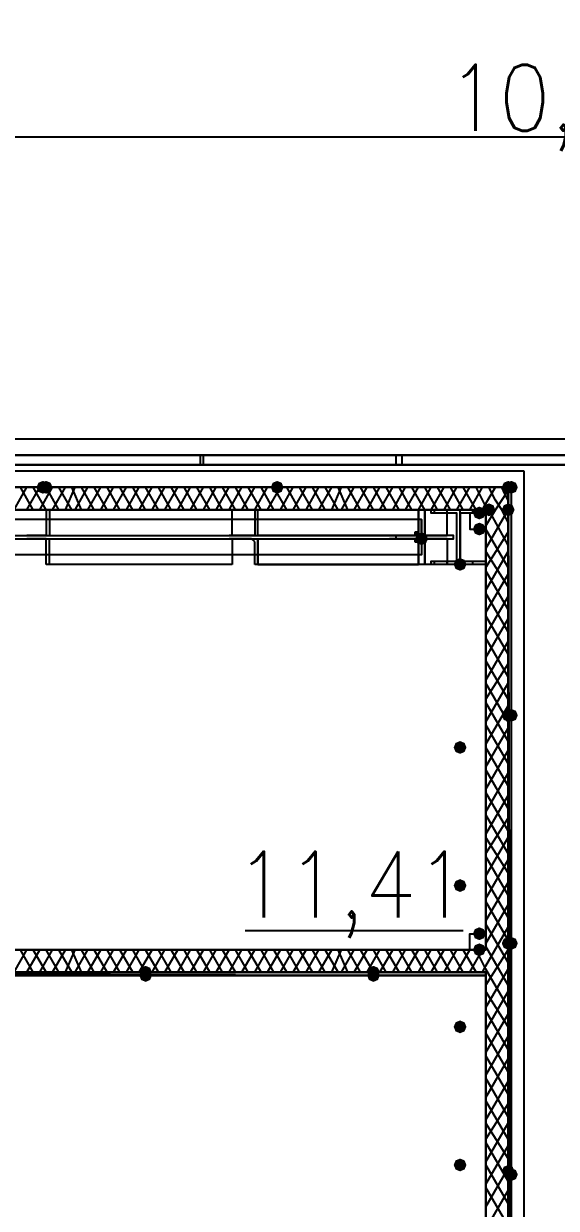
# Model space of a CAD drawing. Header units: millimetres. Extents: x 0 to 420, y 0 to 297.
# Drawn here: x 383.5 to 390.52, y 211.56 to 227.18 of the extents above; entities that cross this region are included whole.
import ezdxf

# ---------------------------------------------------------------- set-up
doc = ezdxf.new("R2010")
doc.units = ezdxf.units.MM
doc.layers.get('0').update_dxf_attribs({"linetype": 'CONTINUOUS'})
doc.styles.get("Standard").update_dxf_attribs({"font": 'STANDARD'})

msp = doc.modelspace()

# ---------------------------------------------------------------- hatches: boundary and pattern name
at = {"true_color": 0x0000fe}
for points in [[(383.836333, 221.064667), (383.811462, 221.004871), (383.751667, 220.98), (383.691871, 221.004871), (383.667, 221.064667), (383.691871, 221.124462), (383.751667, 221.149333), (383.811462, 221.124463)], [(383.878667, 221.064667), (383.853796, 221.004871), (383.794, 220.98), (383.734204, 221.004871), (383.709333, 221.064667), (383.734204, 221.124462), (383.794, 221.149333), (383.853796, 221.124463)], [(386.926667, 221.064667), (386.901796, 221.004871), (386.842, 220.98), (386.782204, 221.004871), (386.757333, 221.064667), (386.782204, 221.124462), (386.842, 221.149333), (386.901796, 221.124463)], [(386.926667, 221.064667), (386.901796, 221.004871), (386.842, 220.98), (386.782204, 221.004871), (386.757333, 221.064667), (386.782204, 221.124462), (386.842, 221.149333), (386.901796, 221.124463)], [(389.974667, 221.064667), (389.949796, 221.004871), (389.89, 220.98), (389.830204, 221.004871), (389.805333, 221.064667), (389.830204, 221.124462), (389.89, 221.149333), (389.949796, 221.124463)], [(389.974667, 221.064667), (389.949796, 221.004871), (389.89, 220.98), (389.830204, 221.004871), (389.805333, 221.064667), (389.830204, 221.124462), (389.89, 221.149333), (389.949796, 221.124463)], [(389.974667, 221.064667), (389.949796, 221.004871), (389.89, 220.98), (389.830204, 221.004871), (389.805333, 221.064667), (389.830204, 221.124462), (389.89, 221.149333), (389.949796, 221.124463)], [(390.017, 221.064667), (389.992129, 221.004871), (389.932333, 220.98), (389.872538, 221.004871), (389.847667, 221.064667), (389.872537, 221.124462), (389.932333, 221.149333), (389.992129, 221.124463)], [(390.017, 221.064667), (389.992129, 221.004871), (389.932333, 220.98), (389.872538, 221.004871), (389.847667, 221.064667), (389.872537, 221.124462), (389.932333, 221.149333), (389.992129, 221.124463)], [(390.017, 221.064667), (389.992129, 221.004871), (389.932333, 220.98), (389.872538, 221.004871), (389.847667, 221.064667), (389.872537, 221.124462), (389.932333, 221.149333), (389.992129, 221.124463)], [(390.017, 221.064667), (389.992129, 221.004871), (389.932333, 220.98), (389.872538, 221.004871), (389.847667, 221.064667), (389.872537, 221.124462), (389.932333, 221.149333), (389.992129, 221.124463)], [(390.017, 221.064667), (389.992129, 221.004871), (389.932333, 220.98), (389.872538, 221.004871), (389.847667, 221.064667), (389.872537, 221.124462), (389.932333, 221.149333), (389.992129, 221.124463)], [(389.974667, 218.059), (389.949796, 217.999204), (389.89, 217.974333), (389.830204, 217.999204), (389.805333, 218.059), (389.830204, 218.118796), (389.89, 218.143667), (389.949796, 218.118796)], [(390.017, 218.059), (389.992129, 217.999204), (389.932333, 217.974333), (389.872538, 217.999204), (389.847667, 218.059), (389.872537, 218.118796), (389.932333, 218.143667), (389.992129, 218.118796)], [(389.974667, 215.053333), (389.949796, 214.993538), (389.89, 214.968667), (389.830204, 214.993538), (389.805333, 215.053333), (389.830204, 215.113129), (389.89, 215.138), (389.949796, 215.113129)], [(390.017, 215.053333), (389.992129, 214.993538), (389.932333, 214.968667), (389.872538, 214.993538), (389.847667, 215.053333), (389.872537, 215.113129), (389.932333, 215.138), (389.992129, 215.113129)], [(385.191, 214.672333), (385.166129, 214.612537), (385.106333, 214.587667), (385.046538, 214.612537), (385.021667, 214.672333), (385.046537, 214.732129), (385.106333, 214.757), (385.166129, 214.732129)], [(385.191, 214.63), (385.166129, 214.570204), (385.106333, 214.545333), (385.046538, 214.570204), (385.021667, 214.63), (385.046537, 214.689796), (385.106333, 214.714667), (385.166129, 214.689796)], [(388.196667, 214.672333), (388.171796, 214.612537), (388.112, 214.587667), (388.052204, 214.612537), (388.027333, 214.672333), (388.052204, 214.732129), (388.112, 214.757), (388.171796, 214.732129)], [(388.196667, 214.63), (388.171796, 214.570204), (388.112, 214.545333), (388.052204, 214.570204), (388.027333, 214.63), (388.052204, 214.689796), (388.112, 214.714667), (388.171796, 214.689796)], [(389.974667, 212.047667), (389.949796, 211.987871), (389.89, 211.963), (389.830204, 211.987871), (389.805333, 212.047667), (389.830204, 212.107462), (389.89, 212.132333), (389.949796, 212.107463)], [(390.017, 212.005333), (389.992129, 211.945537), (389.932333, 211.920667), (389.872538, 211.945537), (389.847667, 212.005333), (389.872537, 212.065129), (389.932333, 212.09), (389.992129, 212.065129)]]:
    msp.add_hatch(color=0, dxfattribs=at).paths.add_polyline_path(points, flags=0)
at = {"true_color": 0x000007}
h = msp.add_hatch(color=0, dxfattribs=at)
h.paths.add_polyline_path([(389.89, 221.064667), (377.655667, 221.064667)], flags=0)
h.paths.add_polyline_path([(377.655667, 221.064667), (389.89, 221.064667)], flags=0)
h.paths.add_polyline_path([(389.89, 221.064667), (389.932333, 221.064667)], flags=0)
h.paths.add_polyline_path([(389.89, 221.064667), (389.932333, 221.064667)], flags=0)
h = msp.add_hatch(color=0, dxfattribs=at)
h.paths.add_polyline_path([(389.932333, 221.064667), (389.89, 221.064667), (389.932333, 203.030667)], flags=0)
h.paths.add_polyline_path([(389.89, 221.064667), (389.932333, 203.030667), (389.89, 203.030667)], flags=0)
for points in [[(389.593667, 220.726), (389.568796, 220.666204), (389.509, 220.641333), (389.449204, 220.666204), (389.424333, 220.726), (389.449204, 220.785796), (389.509, 220.810667), (389.568796, 220.785796)], [(389.720667, 220.768333), (389.695796, 220.708537), (389.636, 220.683667), (389.576204, 220.708537), (389.551333, 220.768333), (389.576204, 220.828129), (389.636, 220.853), (389.695796, 220.828129)], [(389.974667, 220.768333), (389.949796, 220.708537), (389.89, 220.683667), (389.830204, 220.708537), (389.805333, 220.768333), (389.830204, 220.828129), (389.89, 220.853), (389.949796, 220.828129)], [(389.593667, 220.514333), (389.568796, 220.454537), (389.509, 220.429667), (389.449204, 220.454537), (389.424333, 220.514333), (389.449204, 220.574129), (389.509, 220.599), (389.568796, 220.574129)], [(388.831667, 220.387333), (388.806796, 220.327537), (388.747, 220.302667), (388.687204, 220.327537), (388.662333, 220.387333), (388.687204, 220.447129), (388.747, 220.472), (388.806796, 220.447129)], [(388.831667, 220.387333), (388.806796, 220.327537), (388.747, 220.302667), (388.687204, 220.327537), (388.662333, 220.387333), (388.687204, 220.447129), (388.747, 220.472), (388.806796, 220.447129)], [(389.339667, 220.048667), (389.314796, 219.988871), (389.255, 219.964), (389.195204, 219.988871), (389.170333, 220.048667), (389.195204, 220.108462), (389.255, 220.133333), (389.314796, 220.108463)], [(389.339667, 217.635667), (389.314796, 217.575871), (389.255, 217.551), (389.195204, 217.575871), (389.170333, 217.635667), (389.195204, 217.695462), (389.255, 217.720333), (389.314796, 217.695463)], [(389.339667, 215.815333), (389.314796, 215.755537), (389.255, 215.730667), (389.195204, 215.755537), (389.170333, 215.815333), (389.195204, 215.875129), (389.255, 215.9), (389.314796, 215.875129)], [(389.593667, 215.180333), (389.568796, 215.120537), (389.509, 215.095667), (389.449204, 215.120537), (389.424333, 215.180333), (389.449204, 215.240129), (389.509, 215.265), (389.568796, 215.240129)], [(389.593667, 214.968667), (389.568796, 214.908871), (389.509, 214.884), (389.449204, 214.908871), (389.424333, 214.968667), (389.449204, 215.028462), (389.509, 215.053333), (389.568796, 215.028463)], [(389.339667, 213.952667), (389.314796, 213.892871), (389.255, 213.868), (389.195204, 213.892871), (389.170333, 213.952667), (389.195204, 214.012462), (389.255, 214.037333), (389.314796, 214.012463)], [(389.339667, 212.132333), (389.314796, 212.072537), (389.255, 212.047667), (389.195204, 212.072537), (389.170333, 212.132333), (389.195204, 212.192129), (389.255, 212.217), (389.314796, 212.192129)]]:
    msp.add_hatch(color=0, dxfattribs=at).paths.add_polyline_path(points, flags=0)
at = {"true_color": 0x000062}
h = msp.add_hatch(color=0, dxfattribs=at)
h.paths.add_polyline_path([(388.704667, 220.768333), (388.704667, 220.514333)], flags=0)
h.paths.add_polyline_path([(388.704667, 220.514333), (388.704667, 220.768333)], flags=0)
h = msp.add_hatch(color=0, dxfattribs=at)
h.paths.add_polyline_path([(388.704667, 220.514333), (388.704667, 220.472)], flags=0)
h.paths.add_polyline_path([(388.704667, 220.472), (388.704667, 220.514333)], flags=0)
h = msp.add_hatch(color=0, dxfattribs=at)
h.paths.add_polyline_path([(388.704667, 220.429667), (388.366, 220.429667)], flags=0)
h.paths.add_polyline_path([(388.366, 220.429667), (388.704667, 220.429667)], flags=0)
h.paths.add_polyline_path([(388.704667, 220.429667), (388.366, 220.429667)], flags=0)
h.paths.add_polyline_path([(388.704667, 220.429667), (388.366, 220.429667)], flags=0)
h.paths.add_polyline_path([(388.366, 220.429667), (388.704667, 220.429667)], flags=0)
h.paths.add_polyline_path([(388.704667, 220.429667), (388.366, 220.429667)], flags=0)
h.paths.add_polyline_path([(388.704667, 220.429667), (388.366, 220.429667)], flags=0)
h.paths.add_polyline_path([(388.366, 220.429667), (388.704667, 220.429667), (388.323667, 220.429667)], flags=0)
h.paths.add_polyline_path([(388.704667, 220.429667), (388.323667, 220.429667)], flags=0)
h.paths.add_polyline_path([(388.323667, 220.429667), (388.704667, 220.429667)], flags=0)
h.paths.add_polyline_path([(388.704667, 220.429667), (388.323667, 220.429667)], flags=0)
h.paths.add_polyline_path([(388.704667, 220.429667), (388.323667, 220.429667)], flags=0)
h = msp.add_hatch(color=0, dxfattribs=at)
h.paths.add_polyline_path([(388.366, 220.387333), (388.323667, 220.387333), (388.704667, 220.387333)], flags=0)
h.paths.add_polyline_path([(388.323667, 220.387333), (388.704667, 220.387333)], flags=0)
h.paths.add_polyline_path([(388.704667, 220.387333), (388.323667, 220.387333)], flags=0)
h.paths.add_polyline_path([(388.704667, 220.387333), (388.323667, 220.387333)], flags=0)
h.paths.add_polyline_path([(388.323667, 220.387333), (388.704667, 220.387333)], flags=0)
h.paths.add_polyline_path([(388.704667, 220.387333), (388.323667, 220.387333)], flags=0)
for points in [[(388.366, 220.429667), (388.408333, 220.429667)], [(388.366, 220.387333), (388.408333, 220.387333)], [(388.704667, 220.472), (388.662333, 220.472)]]:
    msp.add_hatch(color=0, dxfattribs=at).paths.add_polyline_path(points, flags=0)
h = msp.add_hatch(color=0, dxfattribs=at)
h.paths.add_polyline_path([(388.366, 220.429667), (388.408333, 220.429667)], flags=0)
h.paths.add_polyline_path([(388.408333, 220.429667), (388.366, 220.429667)], flags=0)
h = msp.add_hatch(color=0, dxfattribs=at)
h.paths.add_polyline_path([(388.366, 220.387333), (388.704667, 220.387333)], flags=0)
h.paths.add_polyline_path([(388.704667, 220.387333), (388.366, 220.387333)], flags=0)
h.paths.add_polyline_path([(388.704667, 220.387333), (388.366, 220.387333)], flags=0)
h.paths.add_polyline_path([(388.366, 220.387333), (388.704667, 220.387333)], flags=0)
h.paths.add_polyline_path([(388.704667, 220.387333), (388.366, 220.387333)], flags=0)
h.paths.add_polyline_path([(388.704667, 220.387333), (388.366, 220.387333)], flags=0)
h = msp.add_hatch(color=0, dxfattribs=at)
h.paths.add_polyline_path([(388.366, 220.387333), (388.408333, 220.387333)], flags=0)
h.paths.add_polyline_path([(388.408333, 220.387333), (388.366, 220.387333)], flags=0)
h = msp.add_hatch(color=0, dxfattribs=at)
h.paths.add_polyline_path([(388.704667, 220.429667), (388.662333, 220.429667)], flags=0)
h.paths.add_polyline_path([(388.662333, 220.429667), (388.704667, 220.429667)], flags=0)
h.paths.add_polyline_path([(388.704667, 220.429667), (388.662333, 220.429667)], flags=0)
h.paths.add_polyline_path([(388.704667, 220.429667), (388.662333, 220.429667), (388.408333, 220.429667)], flags=0)
h = msp.add_hatch(color=0, dxfattribs=at)
h.paths.add_polyline_path([(388.704667, 220.387333), (388.408333, 220.387333)], flags=0)
h.paths.add_polyline_path([(388.408333, 220.387333), (388.704667, 220.387333), (388.662333, 220.387333)], flags=0)
h = msp.add_hatch(color=0, dxfattribs=at)
h.paths.add_polyline_path([(388.704667, 220.472), (388.662333, 220.472), (388.704667, 220.429667)], flags=0)
h.paths.add_polyline_path([(388.662333, 220.472), (388.704667, 220.429667), (388.662333, 220.429667)], flags=0)
h.paths.add_polyline_path([(388.704667, 220.429667), (388.662333, 220.429667)], flags=0)
h.paths.add_polyline_path([(388.662333, 220.429667), (388.704667, 220.429667)], flags=0)
h = msp.add_hatch(color=0, dxfattribs=at)
h.paths.add_polyline_path([(388.704667, 220.387333), (388.662333, 220.387333), (388.704667, 220.345)], flags=0)
h.paths.add_polyline_path([(388.662333, 220.387333), (388.704667, 220.345), (388.662333, 220.345)], flags=0)
h.paths.add_polyline_path([(388.704667, 220.345), (388.662333, 220.345)], flags=0)
h.paths.add_polyline_path([(388.662333, 220.345), (388.704667, 220.345)], flags=0)
h.paths.add_polyline_path([(388.704667, 220.345), (388.662333, 220.345)], flags=0)
h.paths.add_polyline_path([(388.704667, 220.345), (388.662333, 220.345)], flags=0)
h.paths.add_polyline_path([(388.662333, 220.345), (388.704667, 220.345)], flags=0)
h.paths.add_polyline_path([(388.704667, 220.345), (388.662333, 220.345)], flags=0)
h = msp.add_hatch(color=0, dxfattribs=at)
h.paths.add_polyline_path([(388.704667, 220.345), (388.704667, 220.302667)], flags=0)
h.paths.add_polyline_path([(388.704667, 220.302667), (388.704667, 220.345)], flags=0)
h = msp.add_hatch(color=0, dxfattribs=at)
h.paths.add_polyline_path([(388.704667, 220.302667), (388.704667, 220.048667)], flags=0)
h.paths.add_polyline_path([(388.704667, 220.048667), (388.704667, 220.302667)], flags=0)
at = {"true_color": 0x000007}
h = msp.add_hatch(color=0, dxfattribs=at)
h.paths.add_polyline_path([(389.593667, 214.672333), (373.083667, 214.672333), (389.593667, 214.63)], flags=0)
h.paths.add_polyline_path([(373.083667, 214.672333), (389.593667, 214.63), (373.083667, 214.63)], flags=0)

# ---------------------------------------------------------------- linework, layer by layer
at = {"color": 0, "true_color": 0x000007}
for points in [[(404.114, 221.488), (377.994333, 221.488), (377.994333, 229.912333), (404.114, 229.912333)], [(404.114, 225.679), (377.994333, 225.679), (382.016, 221.488)], [(386.715, 221.488), (386.842, 221.488), (386.926667, 221.488)], [(389.593667, 221.064667), (377.063, 221.064667)], [(389.89, 221.064667), (377.655667, 221.064667), (389.89, 221.064667), (377.655667, 221.064667)], [(389.89, 221.064667), (377.655667, 221.064667), (389.932333, 221.064667)], [(389.89, 221.064667), (377.655667, 221.064667), (389.932333, 221.064667)], [(383.370667, 220.768333), (383.54, 221.064667)], [(383.624667, 220.768333), (383.455333, 221.064667)], [(383.54, 220.768333), (383.709333, 221.064667)], [(383.794, 220.768333), (383.624667, 221.064667)], [(383.709333, 220.768333), (383.878667, 221.064667)], [(383.963333, 220.768333), (383.794, 221.064667)], [(383.878667, 220.768333), (384.048, 221.064667)], [(384.132667, 220.768333), (383.963333, 221.064667)], [(384.048, 220.768333), (384.175, 221.064667)], [(384.259667, 220.768333), (384.132667, 221.064667)], [(384.175, 220.768333), (384.344333, 221.064667)], [(384.429, 220.768333), (384.259667, 221.064667)], [(384.344333, 220.768333), (384.513667, 221.064667)], [(384.598333, 220.768333), (384.429, 221.064667)], [(384.513667, 220.768333), (384.683, 221.064667)], [(384.767667, 220.768333), (384.598333, 221.064667)], [(384.683, 220.768333), (384.852333, 221.064667)], [(384.937, 220.768333), (384.767667, 221.064667)], [(384.852333, 220.768333), (385.021667, 221.064667)], [(385.106333, 220.768333), (384.937, 221.064667)], [(385.021667, 220.768333), (385.191, 221.064667)], [(385.275667, 220.768333), (385.106333, 221.064667)], [(385.191, 220.768333), (385.360333, 221.064667)], [(385.445, 220.768333), (385.275667, 221.064667)], [(385.360333, 220.768333), (385.529667, 221.064667)], [(385.614333, 220.768333), (385.445, 221.064667)], [(385.529667, 220.768333), (385.699, 221.064667)], [(385.783667, 220.768333), (385.614333, 221.064667)], [(385.699, 220.768333), (385.868333, 221.064667)], [(385.953, 220.768333), (385.783667, 221.064667)], [(385.868333, 220.768333), (386.037667, 221.064667)], [(386.122333, 220.768333), (385.953, 221.064667)], [(386.037667, 220.768333), (386.207, 221.064667)], [(386.291667, 220.768333), (386.122333, 221.064667)], [(386.207, 220.768333), (386.376333, 221.064667)], [(386.461, 220.768333), (386.291667, 221.064667)], [(386.376333, 220.768333), (386.545667, 221.064667)], [(386.630333, 220.768333), (386.461, 221.064667)], [(386.545667, 220.768333), (386.715, 221.064667)], [(386.799667, 220.768333), (386.630333, 221.064667)], [(386.715, 220.768333), (386.884333, 221.064667)], [(386.969, 220.768333), (386.799667, 221.064667)], [(386.884333, 220.768333), (387.053667, 221.064667)], [(387.138333, 220.768333), (386.969, 221.064667)], [(387.053667, 220.768333), (387.223, 221.064667)], [(387.307667, 220.768333), (387.138333, 221.064667)], [(387.223, 220.768333), (387.392333, 221.064667)], [(387.477, 220.768333), (387.307667, 221.064667)], [(387.392333, 220.768333), (387.561667, 221.064667)], [(387.646333, 220.768333), (387.477, 221.064667)], [(387.561667, 220.768333), (387.688667, 221.064667)], [(387.773333, 220.768333), (387.646333, 221.064667)], [(387.688667, 220.768333), (387.858, 221.064667)], [(387.942667, 220.768333), (387.773333, 221.064667)], [(387.858, 220.768333), (388.027333, 221.064667)], [(388.112, 220.768333), (387.942667, 221.064667)], [(388.027333, 220.768333), (388.196667, 221.064667)], [(388.281333, 220.768333), (388.112, 221.064667)], [(388.196667, 220.768333), (388.366, 221.064667)], [(388.450667, 220.768333), (388.281333, 221.064667)], [(388.366, 220.768333), (388.535333, 221.064667)], [(388.62, 220.768333), (388.450667, 221.064667)], [(388.535333, 220.768333), (388.704667, 221.064667)], [(388.789333, 220.768333), (388.62, 221.064667)], [(388.704667, 220.768333), (388.874, 221.064667)], [(388.958667, 220.768333), (388.789333, 221.064667)], [(388.874, 220.768333), (389.043333, 221.064667)], [(389.128, 220.768333), (388.958667, 221.064667)], [(389.043333, 220.768333), (389.212667, 221.064667)], [(389.297333, 220.768333), (389.128, 221.064667)], [(389.212667, 220.768333), (389.382, 221.064667)], [(389.466667, 220.768333), (389.297333, 221.064667)], [(389.382, 220.768333), (389.551333, 221.064667)], [(389.593667, 220.810667), (389.466667, 221.064667)], [(389.593667, 220.853), (389.720667, 221.064667)], [(389.89, 221.064667), (389.593667, 221.064667)], [(389.720667, 220.895333), (389.636, 221.064667)], [(389.720667, 220.768333), (389.89, 221.022333)], [(389.847667, 220.98), (389.805333, 221.064667)], [(389.89, 220.895333), (389.847667, 220.98)], [(389.932333, 221.064667), (389.89, 221.064667)], [(389.89, 221.064667), (389.89, 203.030667), (389.89, 221.064667), (389.932333, 203.030667)], [(389.89, 221.022333), (389.89, 221.064667)], [(389.89, 221.064667), (389.89, 203.030667), (389.932333, 203.030667)], [(389.89, 221.064667), (389.89, 203.030667), (389.932333, 203.030667)], [(389.89, 165.777333), (389.89, 221.064667)], [(389.932333, 203.030667), (389.932333, 221.064667)], [(389.932333, 203.030667), (389.932333, 221.064667)], [(389.551333, 220.768333), (389.593667, 220.853)], [(389.636, 220.768333), (389.593667, 220.810667)], [(389.805333, 220.768333), (389.720667, 220.895333)], [(377.063, 220.768333), (389.593667, 220.768333)], [(383.794, 220.768333), (383.794, 220.472), (383.794, 220.429667), (383.54, 220.429667)], [(383.836333, 220.768333), (383.794, 220.768333)], [(386.545667, 220.768333), (386.545667, 220.472), (386.545667, 220.429667)], [(386.588, 220.768333), (386.545667, 220.768333)], [(388.789333, 220.429667), (388.789333, 220.768333), (388.789333, 220.472), (388.789333, 220.429667), (386.588, 220.429667), (386.588, 220.768333), (388.789333, 220.768333)], [(386.588, 220.429667), (386.588, 220.768333), (388.704667, 220.768333)], [(388.704667, 220.429667), (389.085667, 220.429667), (389.085667, 220.768333), (388.704667, 220.768333)], [(388.916333, 220.726), (388.916333, 220.768333)], [(388.916333, 220.726), (388.916333, 220.768333)], [(389.085667, 220.726), (389.085667, 220.768333)], [(389.085667, 220.726), (389.085667, 220.768333)], [(389.255, 220.048667), (389.255, 220.768333)], [(389.255, 220.048667), (389.255, 220.768333)], [(389.424333, 220.726), (389.424333, 220.768333)], [(389.424333, 220.726), (389.424333, 220.768333)], [(389.593667, 220.726), (389.593667, 220.768333)], [(389.593667, 220.726), (389.593667, 220.768333)], [(389.593667, 220.556667), (389.720667, 220.768333)], [(389.593667, 220.260333), (389.89, 220.768333)], [(389.593667, 220.768333), (389.593667, 214.968667)], [(389.89, 220.302667), (389.636, 220.768333)], [(389.89, 220.599), (389.805333, 220.768333)], [(388.747, 220.641333), (388.747, 220.429667), (388.747, 220.472), (388.747, 220.641333), (378.121333, 220.641333), (378.121333, 220.429667), (388.747, 220.429667)], [(389.89, 220.006333), (389.593667, 220.514333)], [(388.747, 220.345), (388.747, 220.175667), (378.121333, 220.175667), (378.121333, 220.345), (378.121333, 220.387333), (378.121333, 220.345), (378.121333, 220.175667)], [(378.121333, 220.387333), (388.747, 220.387333), (388.747, 220.345)], [(378.121333, 220.387333), (388.747, 220.387333)], [(383.54, 220.429667), (383.836333, 220.429667)], [(383.54, 220.387333), (383.836333, 220.387333)], [(383.794, 220.048667), (383.794, 220.345), (383.794, 220.387333), (383.54, 220.387333)], [(386.545667, 220.429667), (386.503333, 220.429667), (386.207, 220.429667), (386.588, 220.429667)], [(386.207, 220.429667), (386.503333, 220.429667)], [(386.545667, 220.345), (386.503333, 220.387333), (386.207, 220.387333), (386.588, 220.387333)], [(386.207, 220.387333), (386.503333, 220.387333)], [(386.545667, 220.048667), (386.545667, 220.345)], [(386.588, 220.429667), (388.704667, 220.429667)], [(388.789333, 220.048667), (386.588, 220.048667), (386.588, 220.387333), (388.789333, 220.387333), (389.085667, 220.387333), (389.043333, 220.387333), (388.831667, 220.387333), (388.789333, 220.345), (388.789333, 220.048667), (388.789333, 220.387333)], [(386.588, 220.387333), (388.704667, 220.387333)], [(386.588, 220.387333), (386.588, 220.048667), (388.704667, 220.048667)], [(388.366, 220.429667), (388.662333, 220.429667)], [(388.366, 220.387333), (388.662333, 220.387333)], [(388.704667, 220.387333), (389.085667, 220.387333), (389.085667, 220.048667), (388.704667, 220.048667)], [(389.593667, 220.006333), (389.89, 220.472)], [(389.593667, 219.71), (389.89, 220.218)], [(389.89, 219.752333), (389.593667, 220.218)], [(383.836333, 220.048667), (383.794, 220.048667)], [(386.588, 220.048667), (386.545667, 220.048667)], [(388.916333, 220.048667), (388.916333, 220.091)], [(388.916333, 220.048667), (388.916333, 220.091)], [(389.085667, 220.048667), (389.085667, 220.091)], [(389.085667, 220.048667), (389.085667, 220.091)], [(389.424333, 220.048667), (389.424333, 220.091)], [(389.424333, 220.048667), (389.424333, 220.091)], [(389.593667, 220.048667), (389.593667, 220.091)], [(389.593667, 220.048667), (389.593667, 220.091)], [(389.89, 219.456), (389.593667, 219.964)], [(389.593667, 219.413667), (389.89, 219.921667)], [(389.89, 219.159667), (389.593667, 219.667667)], [(389.593667, 219.117333), (389.89, 219.625333)], [(389.89, 218.863333), (389.593667, 219.371333)], [(389.593667, 218.821), (389.89, 219.329)], [(389.89, 218.567), (389.593667, 219.075)], [(389.593667, 218.524667), (389.89, 219.032667)], [(389.89, 218.270667), (389.593667, 218.778667)], [(389.593667, 218.270667), (389.89, 218.736333)], [(389.593667, 217.974333), (389.89, 218.482333)], [(389.89, 217.974333), (389.593667, 218.482333)], [(389.89, 217.720333), (389.593667, 218.228333)], [(389.593667, 217.678), (389.89, 218.186)], [(389.89, 217.424), (389.593667, 217.932)], [(389.593667, 217.381667), (389.89, 217.889667)], [(389.89, 217.127667), (389.593667, 217.635667)], [(389.593667, 217.085333), (389.89, 217.593333)], [(389.89, 216.831333), (389.593667, 217.339333)], [(389.593667, 216.789), (389.89, 217.297)], [(389.89, 216.535), (389.593667, 217.043)], [(389.593667, 216.492667), (389.89, 217.000667)], [(389.89, 216.238667), (389.593667, 216.746667)], [(389.593667, 216.238667), (389.89, 216.704333)], [(389.593667, 215.942333), (389.89, 216.450333)], [(389.89, 215.984667), (389.593667, 216.450333)], [(389.89, 215.688333), (389.593667, 216.196333)], [(389.593667, 215.646), (389.89, 216.154)], [(389.89, 215.392), (389.593667, 215.9)], [(389.593667, 215.349667), (389.89, 215.857667)], [(389.89, 215.095667), (389.593667, 215.603667)], [(389.593667, 215.053333), (389.89, 215.561333)], [(386.418667, 215.222667), (389.297333, 215.222667)], [(389.89, 214.799333), (389.593667, 215.307333)], [(389.593667, 214.757), (389.89, 215.265)], [(389.593667, 214.968667), (373.083667, 214.968667)], [(383.370667, 214.672333), (383.54, 214.968667)], [(383.624667, 214.672333), (383.455333, 214.968667)], [(383.54, 214.672333), (383.709333, 214.968667)], [(383.794, 214.672333), (383.624667, 214.968667)], [(383.709333, 214.672333), (383.878667, 214.968667)], [(383.963333, 214.672333), (383.794, 214.968667)], [(383.878667, 214.672333), (384.048, 214.968667)], [(384.132667, 214.672333), (383.963333, 214.968667)], [(384.048, 214.672333), (384.175, 214.968667)], [(384.259667, 214.672333), (384.132667, 214.968667)], [(384.175, 214.672333), (384.344333, 214.968667)], [(384.429, 214.672333), (384.259667, 214.968667)], [(384.344333, 214.672333), (384.513667, 214.968667)], [(384.598333, 214.672333), (384.429, 214.968667)], [(384.513667, 214.672333), (384.683, 214.968667)], [(384.767667, 214.672333), (384.598333, 214.968667)], [(384.683, 214.672333), (384.852333, 214.968667)], [(384.937, 214.672333), (384.767667, 214.968667)], [(384.852333, 214.672333), (385.021667, 214.968667)], [(385.106333, 214.672333), (384.937, 214.968667)], [(385.021667, 214.672333), (385.191, 214.968667)], [(385.275667, 214.672333), (385.106333, 214.968667)], [(385.191, 214.672333), (385.360333, 214.968667)], [(385.445, 214.672333), (385.275667, 214.968667)], [(385.360333, 214.672333), (385.529667, 214.968667)], [(385.614333, 214.672333), (385.445, 214.968667)], [(385.529667, 214.672333), (385.699, 214.968667)], [(385.783667, 214.672333), (385.614333, 214.968667)], [(385.699, 214.672333), (385.868333, 214.968667)], [(385.953, 214.672333), (385.783667, 214.968667)], [(385.868333, 214.672333), (386.037667, 214.968667)], [(386.122333, 214.672333), (385.953, 214.968667)], [(386.037667, 214.672333), (386.207, 214.968667)], [(386.291667, 214.672333), (386.122333, 214.968667)], [(386.207, 214.672333), (386.376333, 214.968667)], [(386.461, 214.672333), (386.291667, 214.968667)], [(386.376333, 214.672333), (386.545667, 214.968667)], [(386.630333, 214.672333), (386.461, 214.968667)], [(386.545667, 214.672333), (386.715, 214.968667)], [(386.799667, 214.672333), (386.630333, 214.968667)], [(386.715, 214.672333), (386.884333, 214.968667)], [(386.969, 214.672333), (386.799667, 214.968667)], [(386.884333, 214.672333), (387.053667, 214.968667)], [(387.138333, 214.672333), (386.969, 214.968667)], [(387.053667, 214.672333), (387.223, 214.968667)], [(387.307667, 214.672333), (387.138333, 214.968667)], [(387.223, 214.672333), (387.392333, 214.968667)], [(387.477, 214.672333), (387.307667, 214.968667)], [(387.392333, 214.672333), (387.561667, 214.968667)], [(387.646333, 214.672333), (387.477, 214.968667)], [(387.561667, 214.672333), (387.688667, 214.968667)], [(387.773333, 214.672333), (387.646333, 214.968667)], [(387.688667, 214.672333), (387.858, 214.968667)], [(387.942667, 214.672333), (387.773333, 214.968667)], [(387.858, 214.672333), (388.027333, 214.968667)], [(388.112, 214.672333), (387.942667, 214.968667)], [(388.027333, 214.672333), (388.196667, 214.968667)], [(388.281333, 214.672333), (388.112, 214.968667)], [(388.196667, 214.672333), (388.366, 214.968667)], [(388.450667, 214.672333), (388.281333, 214.968667)], [(388.366, 214.672333), (388.535333, 214.968667)], [(388.62, 214.672333), (388.450667, 214.968667)], [(388.535333, 214.672333), (388.704667, 214.968667)], [(388.789333, 214.672333), (388.62, 214.968667)], [(388.704667, 214.672333), (388.874, 214.968667)], [(388.958667, 214.672333), (388.789333, 214.968667)], [(388.874, 214.672333), (389.043333, 214.968667)], [(389.128, 214.672333), (388.958667, 214.968667)], [(389.043333, 214.672333), (389.212667, 214.968667)], [(389.297333, 214.672333), (389.128, 214.968667)], [(389.212667, 214.672333), (389.382, 214.968667)], [(389.466667, 214.672333), (389.297333, 214.968667)], [(389.382, 214.672333), (389.551333, 214.968667)], [(389.593667, 214.714667), (389.466667, 214.968667)], [(389.89, 214.503), (389.593667, 215.011)], [(389.593667, 214.503), (389.89, 214.968667)], [(389.551333, 214.672333), (389.593667, 214.757)], [(389.593667, 214.206667), (389.89, 214.714667)], [(389.89, 214.206667), (389.593667, 214.714667)], [(389.593667, 214.672333), (373.083667, 214.672333), (389.593667, 214.672333), (373.083667, 214.63)], [(373.083667, 214.672333), (389.593667, 214.672333)], [(389.593667, 214.672333), (389.593667, 186.266667)], [(389.593667, 213.910333), (389.89, 214.418333)], [(389.89, 213.952667), (389.593667, 214.418333)], [(389.89, 213.656333), (389.593667, 214.164333)], [(389.593667, 213.614), (389.89, 214.122)], [(389.89, 213.36), (389.593667, 213.868)], [(389.593667, 213.317667), (389.89, 213.825667)], [(389.89, 213.063667), (389.593667, 213.571667)], [(389.593667, 213.021333), (389.89, 213.529333)], [(389.89, 212.767333), (389.593667, 213.275333)], [(389.593667, 212.725), (389.89, 213.233)], [(389.89, 212.471), (389.593667, 212.979)], [(389.593667, 212.471), (389.89, 212.936667)], [(389.593667, 212.174667), (389.89, 212.682667)], [(389.89, 212.217), (389.593667, 212.682667)], [(389.89, 211.920667), (389.593667, 212.428667)], [(389.593667, 211.878333), (389.89, 212.386333)], [(389.89, 211.624333), (389.593667, 212.132333)], [(389.593667, 211.582), (389.89, 212.09)], [(389.89, 211.328), (389.593667, 211.836)], [(389.593667, 211.285667), (389.89, 211.793667)]]:
    msp.add_lwpolyline(points, dxfattribs=at)
for points in [[(377.994333, 221.615), (377.994333, 221.488), (404.114, 221.488), (404.114, 221.699667), (377.994333, 221.699667)], [(377.994333, 221.488), (404.114, 221.488), (404.114, 221.361), (377.994333, 221.361), (377.994333, 221.488), (404.114, 221.488), (404.114, 221.361), (377.994333, 221.361), (377.994333, 221.488), (404.114, 221.488), (404.114, 221.361), (377.994333, 221.361), (377.994333, 221.488), (404.114, 221.488), (404.114, 221.361), (377.994333, 221.361), (377.994333, 221.488), (377.994333, 221.361), (404.114, 221.361), (404.114, 221.488)], [(385.826, 221.488), (385.826, 221.361), (385.868333, 221.361), (385.868333, 221.488)], [(388.408333, 221.488), (388.408333, 221.361), (388.493, 221.361), (388.493, 221.488)], [(104.309333, 103.589667), (390.101667, 103.589667), (390.101667, 221.276333), (104.309333, 221.276333)], [(389.89, 221.064667), (377.655667, 221.064667)], [(377.655667, 221.064667), (389.89, 221.064667)], [(389.89, 221.064667), (389.932333, 221.064667)], [(389.89, 221.064667), (389.932333, 221.064667)], [(389.932333, 221.064667), (389.89, 221.064667), (389.932333, 203.030667)], [(389.89, 221.064667), (389.932333, 203.030667), (389.89, 203.030667)], [(360.383667, 220.768333), (360.383667, 186.266667), (389.593667, 186.266667), (389.593667, 214.672333), (372.787333, 214.672333), (372.787333, 220.768333)], [(386.249333, 220.768333), (383.836333, 220.768333), (383.836333, 220.429667), (386.249333, 220.429667)], [(389.593667, 220.048667), (388.874, 220.048667), (388.874, 220.091), (389.212667, 220.091), (389.212667, 220.726), (388.874, 220.726), (388.874, 220.768333), (389.593667, 220.768333), (389.593667, 220.726), (389.255, 220.726), (389.255, 220.091), (389.593667, 220.091)], [(389.593667, 220.048667), (388.874, 220.048667), (388.874, 220.091), (389.212667, 220.091), (389.212667, 220.726), (388.874, 220.726), (388.874, 220.768333), (389.593667, 220.768333), (389.593667, 220.726), (389.255, 220.726), (389.255, 220.091), (389.593667, 220.091)], [(389.593667, 220.726), (389.382, 220.726), (389.382, 220.514333), (389.593667, 220.514333), (389.593667, 220.726), (389.382, 220.726), (389.382, 220.514333), (389.593667, 220.514333)], [(386.249333, 220.048667), (383.836333, 220.048667), (383.836333, 220.387333), (386.249333, 220.387333)], [(388.408333, 220.387333), (389.170333, 220.387333), (389.170333, 220.429667), (388.408333, 220.429667)], [(389.085667, 220.429667), (389.043333, 220.429667), (388.831667, 220.429667), (388.789333, 220.429667)], [(389.382, 215.180333), (389.593667, 215.180333), (389.593667, 214.968667), (389.382, 214.968667), (389.382, 215.180333), (389.593667, 215.180333), (389.593667, 214.968667), (389.382, 214.968667)], [(389.593667, 214.672333), (373.083667, 214.672333), (389.593667, 214.63)], [(373.083667, 214.672333), (389.593667, 214.63), (373.083667, 214.63)], [(389.593667, 214.672333), (373.083667, 214.672333), (373.083667, 214.63), (389.593667, 214.63)], [(389.593667, 214.672333), (373.083667, 214.672333), (373.083667, 214.63), (389.593667, 214.63)]]:
    msp.add_lwpolyline(points, close=True, dxfattribs=at)
at = {"color": 0, "true_color": 0x000008}
msp.add_lwpolyline([(373.083667, 214.968667), (389.593667, 214.968667), (389.593667, 220.768333), (373.083667, 220.768333)], close=True, dxfattribs=at)
at = {"color": 0, "true_color": 0x000062}
for points in [[(388.704667, 220.768333), (388.704667, 220.429667), (388.323667, 220.429667)], [(388.704667, 220.768333), (388.704667, 220.514333), (388.704667, 220.472), (388.662333, 220.472), (388.662333, 220.429667), (388.408333, 220.429667), (388.366, 220.429667), (388.323667, 220.429667)], [(388.704667, 220.048667), (388.704667, 220.387333), (388.323667, 220.387333)], [(388.704667, 220.048667), (388.704667, 220.302667), (388.704667, 220.345), (388.662333, 220.345), (388.662333, 220.387333), (388.408333, 220.387333), (388.366, 220.387333), (388.323667, 220.387333)]]:
    msp.add_lwpolyline(points, dxfattribs=at)
for points in [[(388.704667, 220.768333), (388.704667, 220.514333)], [(388.704667, 220.514333), (388.704667, 220.768333)], [(388.704667, 220.514333), (388.704667, 220.472)], [(388.704667, 220.472), (388.704667, 220.514333)], [(388.366, 220.429667), (388.704667, 220.429667), (388.323667, 220.429667)], [(388.704667, 220.429667), (388.323667, 220.429667)], [(388.323667, 220.429667), (388.704667, 220.429667)], [(388.704667, 220.429667), (388.323667, 220.429667)], [(388.704667, 220.429667), (388.323667, 220.429667)], [(388.366, 220.387333), (388.323667, 220.387333), (388.704667, 220.387333)], [(388.323667, 220.387333), (388.704667, 220.387333)], [(388.704667, 220.387333), (388.323667, 220.387333)], [(388.704667, 220.387333), (388.323667, 220.387333)], [(388.323667, 220.387333), (388.704667, 220.387333)], [(388.704667, 220.387333), (388.323667, 220.387333)], [(388.366, 220.429667), (388.408333, 220.429667)], [(388.366, 220.429667), (388.408333, 220.429667)], [(388.408333, 220.429667), (388.366, 220.429667)], [(388.704667, 220.429667), (388.366, 220.429667)], [(388.366, 220.429667), (388.704667, 220.429667)], [(388.704667, 220.429667), (388.366, 220.429667)], [(388.704667, 220.429667), (388.366, 220.429667)], [(388.366, 220.429667), (388.704667, 220.429667)], [(388.704667, 220.429667), (388.366, 220.429667)], [(388.704667, 220.429667), (388.366, 220.429667)], [(388.366, 220.387333), (388.704667, 220.387333)], [(388.704667, 220.387333), (388.366, 220.387333)], [(388.704667, 220.387333), (388.366, 220.387333)], [(388.366, 220.387333), (388.704667, 220.387333)], [(388.704667, 220.387333), (388.366, 220.387333)], [(388.704667, 220.387333), (388.366, 220.387333)], [(388.366, 220.387333), (388.408333, 220.387333)], [(388.366, 220.387333), (388.408333, 220.387333)], [(388.408333, 220.387333), (388.366, 220.387333)], [(388.704667, 220.429667), (388.662333, 220.429667), (388.408333, 220.429667)], [(388.704667, 220.387333), (388.408333, 220.387333)], [(388.408333, 220.387333), (388.704667, 220.387333), (388.662333, 220.387333)], [(388.704667, 220.472), (388.662333, 220.472)], [(388.704667, 220.472), (388.662333, 220.472), (388.704667, 220.429667)], [(388.662333, 220.472), (388.704667, 220.429667), (388.662333, 220.429667)], [(388.704667, 220.429667), (388.662333, 220.429667)], [(388.662333, 220.429667), (388.704667, 220.429667)], [(388.704667, 220.429667), (388.662333, 220.429667)], [(388.662333, 220.429667), (388.704667, 220.429667)], [(388.704667, 220.429667), (388.662333, 220.429667)], [(388.704667, 220.387333), (388.662333, 220.387333), (388.704667, 220.345)], [(388.662333, 220.387333), (388.704667, 220.345), (388.662333, 220.345)], [(388.704667, 220.345), (388.662333, 220.345)], [(388.662333, 220.345), (388.704667, 220.345)], [(388.704667, 220.345), (388.662333, 220.345)], [(388.704667, 220.345), (388.662333, 220.345)], [(388.662333, 220.345), (388.704667, 220.345)], [(388.704667, 220.345), (388.662333, 220.345)], [(388.704667, 220.345), (388.704667, 220.302667)], [(388.704667, 220.302667), (388.704667, 220.345)], [(388.704667, 220.302667), (388.704667, 220.048667)], [(388.704667, 220.048667), (388.704667, 220.302667)]]:
    msp.add_lwpolyline(points, close=True, dxfattribs=at)

# ---------------------------------------------------------------- texts
at = {"color": 0, "true_color": 0x000007, "char_height": 0.872032, "attachment_point": 1}
for s, insert, width in [('10,00 %', (389.085674, 226.635698), 4.28749084), ('11,41', (386.291667, 216.264031), 2.27697253)]:
    msp.add_mtext(s, dxfattribs=dict(at, insert=insert, width=width))

doc.saveas('drawing.dxf')
